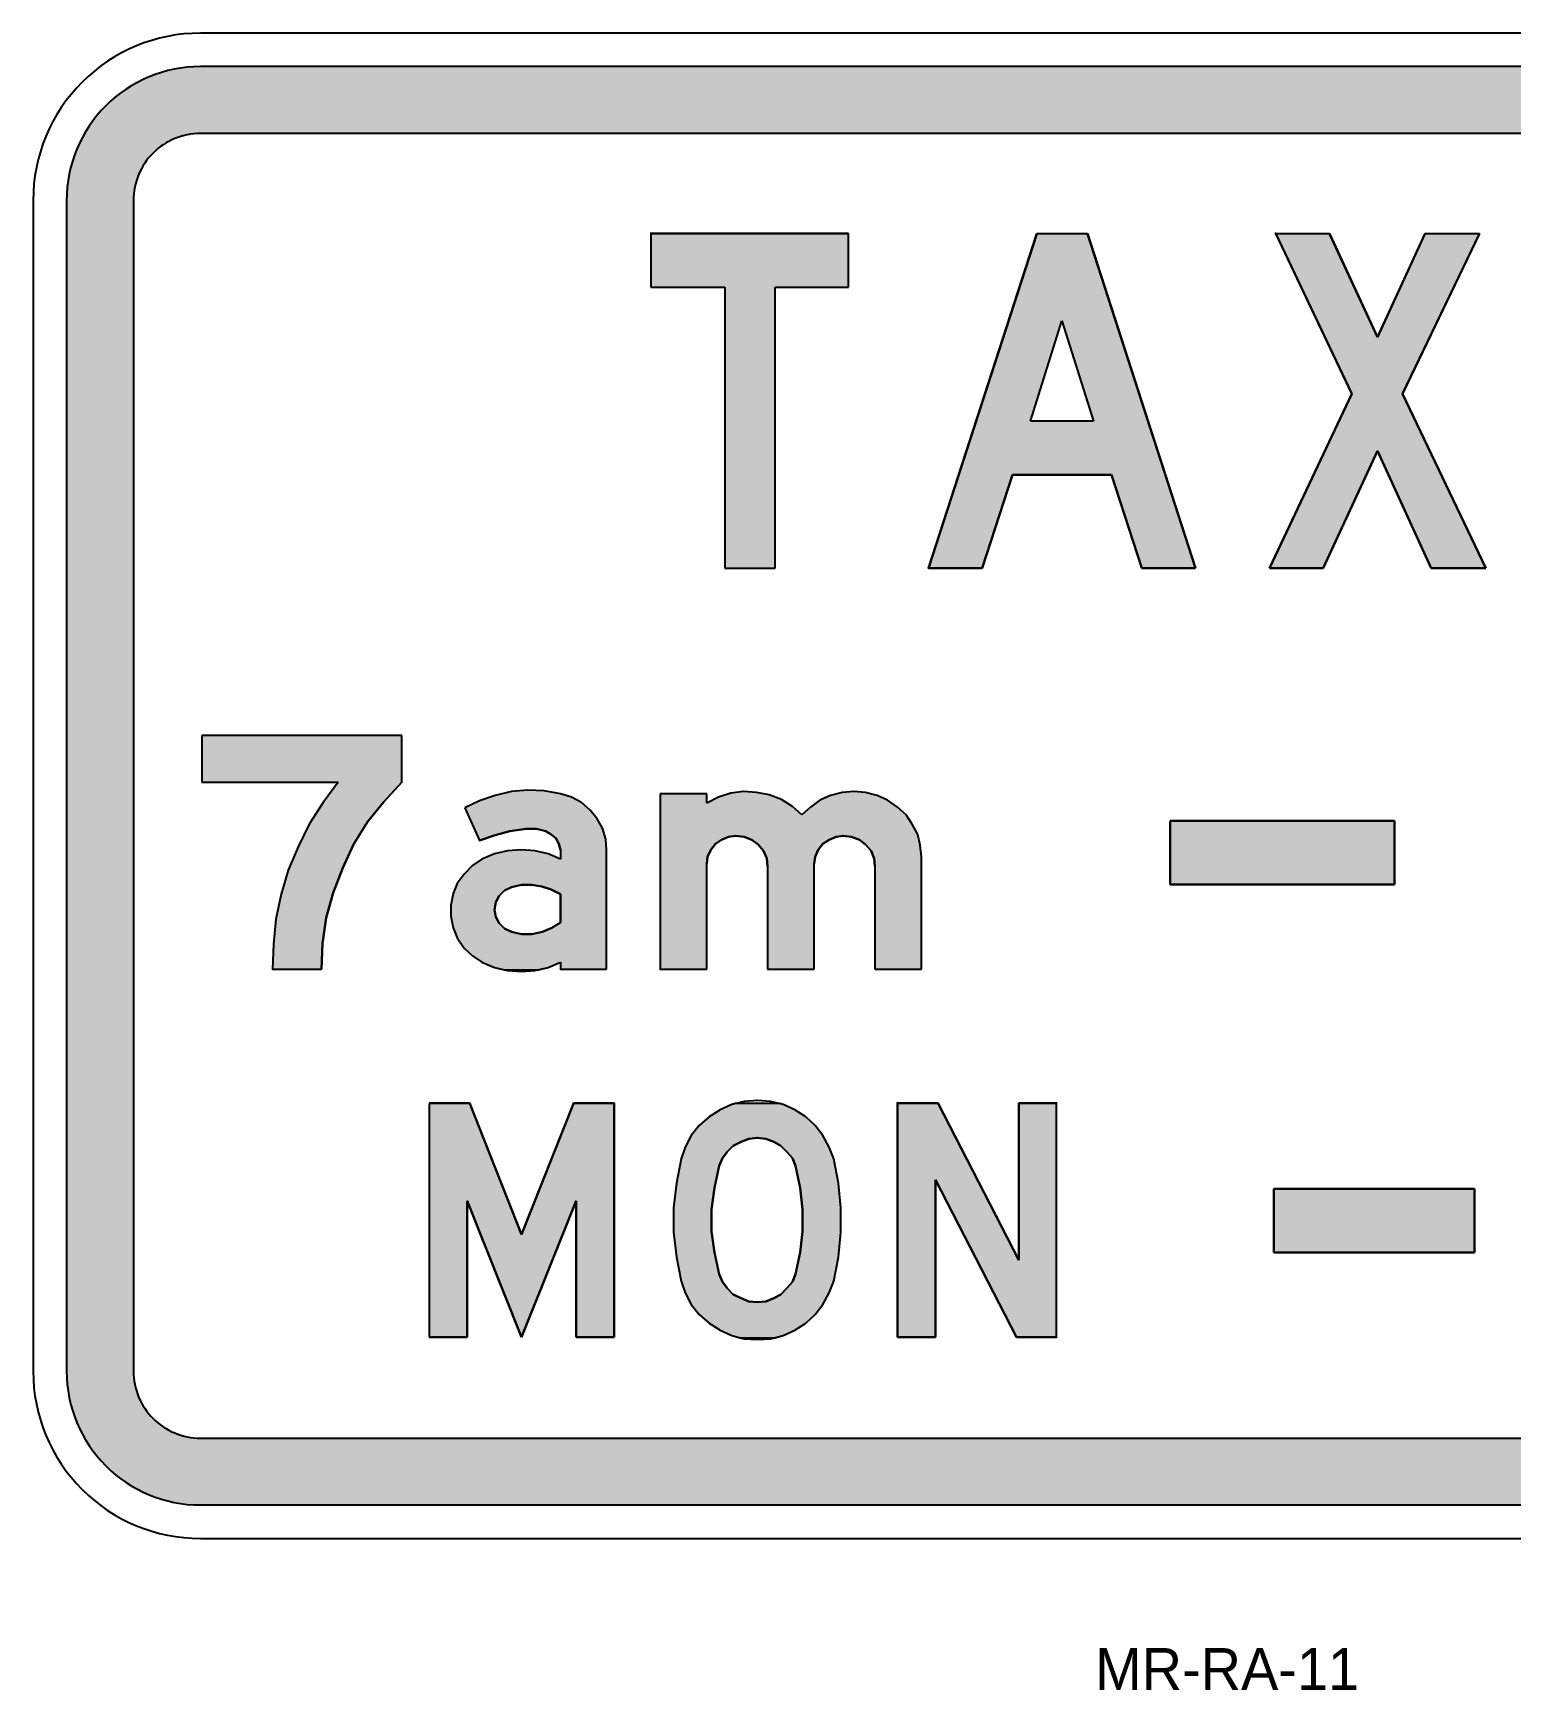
# Model space of a CAD drawing. Extents: x 142 to 292, y 156 to 255.
# Drawn here: x 142 to 230.3, y 156 to 255 of the extents above; entities that cross this region are included whole.
import ezdxf

# ---------------------------------------------------------------- set-up
doc = ezdxf.new("R2010")
doc.units = 0
doc.header["$MEASUREMENT"] = 0
doc.linetypes.add('CENTERX2', pattern=[101.6, 63.5, -12.7, 12.7, -12.7])
doc.layers.get('0').update_dxf_attribs({"linetype": 'CONTINUOUS'})
doc.layers.add('T25', color=1, linetype='CONTINUOUS')

msp = doc.modelspace()

# ---------------------------------------------------------------- hatches: boundary and pattern name
at = {"layer": 'T25', "linetype": 'CENTERX2'}
h = msp.add_hatch(color=256, dxfattribs=at)
edge = h.paths.add_edge_path()
edge.add_line((151.958, 167.018), (281.958, 167.018))
edge.add_arc((281.958, 175.018), 8, 270, 360)
edge.add_line((289.958, 175.018), (289.958, 245.018))
edge.add_arc((281.958, 245.018), 8, 0, 90)
edge.add_line((281.958, 253.018), (151.958, 253.018))
edge.add_arc((151.958, 245.018), 8, 90, 180)
edge.add_line((143.958, 245.018), (143.958, 175.018))
edge.add_arc((151.958, 175.018), 8, 180, 270)
edge = h.paths.add_edge_path(flags=16)
edge.add_line((151.958, 171.018), (281.958, 171.018))
edge.add_arc((281.958, 175.018), 4, 270, 360)
edge.add_line((285.958, 175.018), (285.958, 245.018))
edge.add_arc((281.958, 245.018), 4, 0, 90)
edge.add_line((281.958, 249.018), (151.958, 249.018))
edge.add_arc((151.958, 245.018), 4, 90, 180)
edge.add_line((147.958, 245.018), (147.958, 175.018))
edge.add_arc((151.958, 175.018), 4, 180, 270)
h = msp.add_hatch(color=256, dxfattribs=at)
h.paths.add_polyline_path([(186.341, 239.825), (190.715, 239.825), (190.715, 243.018), (178.895, 243.018), (178.895, 239.825), (183.316, 239.825), (183.316, 223.027), (186.341, 223.027)])
h.paths.add_polyline_path([(205.007, 243.018), (201.97, 243.018), (195.508, 223.027), (198.719, 223.027), (200.534, 228.611), (206.444, 228.611), (208.259, 223.027), (211.469, 223.027)])
h.paths.add_polyline_path([(201.604, 231.822), (203.466, 237.824), (205.373, 231.822), (205.327, 231.822)], flags=16)
h.paths.add_polyline_path([(223.848, 233.45), (228.446, 243.018), (225.189, 243.018), (222.359, 236.847), (219.482, 243.018), (216.271, 243.018), (220.823, 233.45), (215.89, 223.027), (219.101, 223.027), (222.359, 230.053), (225.569, 223.027), (228.827, 223.027)])
h.paths.add_polyline_path([(236.645, 243.018), (233.573, 243.018), (233.573, 223.027), (236.645, 223.027)])
h.paths.add_polyline_path([(251.536, 234.009), (250.791, 234.474), (249.953, 234.846), (248.65, 235.219), (247.301, 235.451), (246.603, 235.591), (245.951, 235.823), (245.579, 236.103), (245.3, 236.428), (245.067, 236.847), (245.021, 237.313), (245.021, 237.778), (245.207, 238.243), (245.579, 238.802), (246.045, 239.267), (246.603, 239.686), (247.208, 239.918), (247.859, 240.012), (248.464, 240.012), (249.023, 239.825), (249.535, 239.546), (250, 239.127), (250.326, 238.616), (250.512, 238.011), (253.397, 239.034), (253.071, 239.918), (252.606, 240.756), (252.001, 241.501), (251.303, 242.152), (250.558, 242.617), (249.674, 242.99), (249.542, 243.018), (246.31, 243.018), (246.184, 242.99), (245.393, 242.664), (244.648, 242.245), (243.95, 241.687), (243.346, 241.082), (242.834, 240.337), (242.415, 239.546), (242.136, 238.709), (241.949, 237.824), (241.903, 237.08), (241.996, 236.289), (242.229, 235.544), (242.508, 234.846), (242.927, 234.241), (243.485, 233.683), (244.044, 233.218), (244.788, 232.845), (245.579, 232.613), (247.301, 232.24), (248.837, 231.822), (249.348, 231.635), (249.86, 231.31), (250.279, 230.891), (250.605, 230.379), (250.838, 229.821), (250.931, 229.262), (250.931, 228.611), (250.744, 228.006), (250.512, 227.401), (250.093, 226.889), (249.628, 226.47), (249.069, 226.191), (248.418, 226.051), (247.766, 226.005), (247.068, 226.098), (246.417, 226.33), (245.812, 226.703), (245.253, 227.168), (244.835, 227.726), (244.462, 228.331), (244.23, 229.029), (241.391, 227.82), (241.717, 226.935), (242.182, 226.098), (242.741, 225.307), (243.392, 224.609), (244.09, 224.05), (244.881, 223.538), (245.765, 223.213), (246.506, 223.018), (249.336, 223.018), (249.395, 223.027), (250.279, 223.306), (251.117, 223.725), (251.861, 224.283), (252.513, 224.981), (253.071, 225.726), (253.49, 226.563), (253.816, 227.494), (253.955, 228.425), (254.002, 229.355), (253.862, 230.286), (253.63, 231.17), (253.257, 231.961), (252.792, 232.752), (252.187, 233.45)])
h = msp.add_hatch(color=256, dxfattribs=at)
h.paths.add_polyline_path([(160.468, 205.111), (161.119, 206.507), (161.957, 207.856), (162.934, 209.066), (164.004, 210.23), (164.004, 213.018), (152.045, 213.018), (152.045, 210.23), (160.189, 210.23), (159.304, 209.02), (158.467, 207.717), (157.815, 206.367), (157.21, 204.971), (156.792, 203.529), (156.466, 202.04), (156.326, 200.55), (156.28, 199.061), (159.211, 199.061), (159.258, 200.597), (159.491, 202.133), (159.909, 203.622)])
h.paths.add_polyline_path([(176.243, 206.181), (176.196, 206.833), (176.01, 207.484), (175.685, 208.042), (175.266, 208.554), (174.754, 209.02), (174.149, 209.345), (173.497, 209.532), (172.52, 209.718), (171.543, 209.764), (170.566, 209.671), (169.589, 209.438), (168.658, 209.113), (167.774, 208.694), (168.658, 206.739), (169.589, 207.065), (170.473, 207.298), (171.45, 207.438), (172.055, 207.438), (172.613, 207.298), (172.939, 207.112), (173.218, 206.879), (173.404, 206.553), (173.497, 206.181), (173.497, 205.623), (172.753, 205.948), (171.962, 206.135), (171.171, 206.181), (170.333, 206.135), (169.542, 205.948), (168.797, 205.623), (168.239, 205.25), (167.727, 204.739), (167.308, 204.18), (167.076, 203.575), (166.936, 202.877), (166.936, 202.226), (167.076, 201.528), (167.308, 200.923), (167.727, 200.318), (168.239, 199.852), (168.797, 199.48), (169.542, 199.154), (170.123, 199.018), (172.172, 199.018), (172.753, 199.154), (173.497, 199.48), (173.497, 199.061), (176.243, 199.061)])
h.paths.add_polyline_path([(173.497, 203.529), (173.497, 201.853), (172.986, 201.528), (172.427, 201.295), (171.776, 201.155), (171.171, 201.155), (170.566, 201.295), (170.147, 201.481), (169.821, 201.807), (169.635, 202.179), (169.542, 202.598), (169.635, 203.063), (169.821, 203.436), (170.147, 203.761), (170.566, 203.947), (171.171, 204.087), (171.776, 204.087), (172.381, 203.994), (172.939, 203.808)], flags=16)
h.paths.add_polyline_path([(182.479, 206.181), (182.758, 206.553), (183.13, 206.786), (183.549, 206.972), (183.968, 207.019), (184.48, 206.972), (184.945, 206.786), (185.317, 206.507), (185.643, 206.135), (185.829, 205.669), (185.876, 205.204), (185.876, 199.061), (188.668, 199.061), (188.668, 205.343), (188.714, 205.762), (188.9, 206.181), (189.18, 206.553), (189.552, 206.786), (189.971, 206.972), (190.389, 207.019), (190.901, 206.972), (191.367, 206.786), (191.739, 206.507), (192.065, 206.135), (192.251, 205.669), (192.297, 205.204), (192.297, 199.061), (195.089, 199.061), (195.089, 205.762), (194.996, 206.46), (194.857, 207.112), (194.531, 207.717), (194.159, 208.275), (193.647, 208.74), (193.042, 209.159), (192.437, 209.438), (191.739, 209.625), (191.041, 209.671), (190.343, 209.625), (189.645, 209.438), (188.993, 209.159), (188.435, 208.74), (187.923, 208.275), (187.365, 208.787), (186.713, 209.206), (185.969, 209.485), (185.224, 209.625), (184.433, 209.671), (183.688, 209.578), (182.944, 209.345), (182.246, 208.973), (182.246, 209.532), (179.454, 209.532), (179.454, 199.061), (182.246, 199.061), (182.246, 205.343), (182.292, 205.762)])
h.paths.add_polyline_path([(223.358, 207.914), (209.958, 207.914), (209.958, 204.122), (223.358, 204.122)])
h.paths.add_polyline_path([(249.395, 207.251), (249.348, 208.275), (249.209, 209.252), (248.883, 210.23), (248.604, 210.835), (248.232, 211.393), (247.72, 211.905), (247.161, 212.324), (246.51, 212.603), (245.44, 212.975), (245.235, 213.018), (241.168, 213.018), (240.972, 212.975), (239.855, 212.603), (239.204, 212.277), (238.646, 211.858), (238.134, 211.3), (237.761, 210.695), (237.482, 210.043), (237.358, 209.42), (237.358, 208.573), (237.482, 207.949), (237.761, 207.251), (238.134, 206.646), (238.646, 206.135), (239.204, 205.669), (239.855, 205.343), (241.019, 204.971), (242.182, 204.785), (243.392, 204.692), (244.602, 204.832), (245.812, 205.064), (245.3, 204.273), (244.648, 203.529), (243.95, 202.924), (243.113, 202.458), (242.182, 202.086), (241.251, 201.853), (240.274, 201.76), (239.297, 201.853), (239.297, 199.061), (239.799, 199.018), (241.454, 199.018), (242.461, 199.201), (243.532, 199.48), (244.509, 199.899), (245.44, 200.411), (246.277, 201.016), (247.068, 201.714), (247.72, 202.505), (248.278, 203.342), (248.744, 204.273), (249.069, 205.25), (249.302, 206.228)])
h.paths.add_polyline_path([(245.533, 208.042), (245.207, 207.856), (244.183, 207.67), (243.113, 207.577), (242.089, 207.67), (241.065, 207.856), (240.693, 208.042), (240.414, 208.275), (240.228, 208.601), (240.181, 208.973), (240.228, 209.345), (240.414, 209.671), (240.693, 209.95), (241.065, 210.09), (242.089, 210.323), (243.113, 210.369), (244.183, 210.323), (245.207, 210.09), (245.533, 209.95), (245.858, 209.671), (245.998, 209.345), (246.091, 208.973), (245.998, 208.601), (245.858, 208.275)], flags=16)
h.paths.add_polyline_path([(261.913, 206.181), (261.82, 206.833), (261.634, 207.484), (261.308, 208.042), (260.889, 208.554), (260.377, 209.02), (259.772, 209.345), (259.121, 209.532), (258.097, 209.718), (257.12, 209.764), (256.142, 209.671), (255.165, 209.438), (254.235, 209.113), (253.35, 208.694), (254.235, 206.739), (255.119, 207.065), (256.049, 207.298), (257.027, 207.438), (257.632, 207.438), (258.19, 207.298), (258.562, 207.112), (258.841, 206.879), (259.028, 206.553), (259.121, 206.181), (259.121, 205.623), (258.33, 205.948), (257.538, 206.135), (256.747, 206.181), (255.91, 206.135), (255.119, 205.948), (254.374, 205.623), (253.769, 205.25), (253.257, 204.739), (252.839, 204.18), (252.559, 203.575), (252.42, 202.877), (252.42, 202.226), (252.559, 201.528), (252.839, 200.923), (253.257, 200.318), (253.769, 199.852), (254.374, 199.48), (255.119, 199.154), (255.7, 199.018), (257.749, 199.018), (258.33, 199.154), (259.121, 199.48), (259.121, 199.061), (261.913, 199.061)])
h.paths.add_polyline_path([(259.121, 203.529), (259.121, 201.853), (258.562, 201.528), (258.004, 201.295), (257.399, 201.155), (256.747, 201.155), (256.142, 201.295), (255.724, 201.481), (255.398, 201.807), (255.212, 202.179), (255.119, 202.598), (255.212, 203.063), (255.398, 203.436), (255.724, 203.761), (256.142, 203.947), (256.747, 204.087), (257.352, 204.087), (257.957, 203.994), (258.562, 203.808)], flags=16)
h.paths.add_polyline_path([(269.731, 207.019), (270.242, 206.972), (270.708, 206.786), (271.127, 206.507), (271.406, 206.135), (271.592, 205.669), (271.685, 205.204), (271.685, 199.061), (274.477, 199.061), (274.477, 205.343), (274.524, 205.762), (274.71, 206.181), (274.989, 206.553), (275.361, 206.786), (275.78, 206.972), (276.245, 207.019), (276.757, 206.972), (277.223, 206.786), (277.595, 206.507), (277.921, 206.135), (278.107, 205.669), (278.153, 205.204), (278.153, 199.061), (280.992, 199.061), (280.992, 205.762), (280.945, 206.46), (280.759, 207.112), (280.433, 207.717), (280.015, 208.275), (279.549, 208.74), (278.944, 209.159), (278.293, 209.438), (277.595, 209.625), (276.897, 209.671), (276.199, 209.625), (275.501, 209.438), (274.849, 209.159), (274.244, 208.74), (273.732, 208.275), (273.174, 208.787), (272.476, 209.206), (271.778, 209.485), (270.987, 209.625), (270.196, 209.671), (269.405, 209.578), (268.66, 209.345), (267.962, 208.973), (267.962, 209.532), (265.17, 209.532), (265.17, 199.061), (267.962, 199.061), (267.962, 205.343), (268.009, 205.762), (268.195, 206.181), (268.474, 206.553), (268.846, 206.786), (269.265, 206.972)])
h = msp.add_hatch(color=256, dxfattribs=at)
h.paths.add_polyline_path([(168.069, 191.018), (165.633, 191.018), (165.633, 177.051), (167.913, 177.051), (167.913, 185.194), (171.171, 177.051), (174.428, 185.194), (174.428, 177.051), (176.708, 177.051), (176.708, 191.018), (174.273, 191.018), (171.171, 183.193)])
h.paths.add_polyline_path([(190.11, 186.264), (189.831, 187.707), (189.552, 188.405), (189.18, 189.103), (188.714, 189.708), (188.156, 190.22), (187.504, 190.639), (186.806, 190.964), (186.593, 191.018), (183.948, 191.018), (183.735, 190.964), (183.037, 190.639), (182.385, 190.22), (181.781, 189.708), (181.315, 189.103), (180.943, 188.405), (180.71, 187.707), (180.431, 186.264), (180.245, 184.775), (180.245, 183.333), (180.431, 181.844), (180.71, 180.401), (180.943, 179.703), (181.315, 179.005), (181.781, 178.4), (182.385, 177.888), (183.037, 177.469), (183.735, 177.144), (184.239, 177.018), (186.302, 177.018), (186.806, 177.144), (187.504, 177.469), (188.156, 177.888), (188.714, 178.4), (189.18, 179.005), (189.552, 179.703), (189.831, 180.401), (190.11, 181.844), (190.25, 183.333), (190.25, 184.775)])
h.paths.add_polyline_path([(182.711, 185.985), (182.99, 187.288), (183.177, 187.753), (183.456, 188.126), (183.828, 188.498), (184.293, 188.731), (184.759, 188.917), (185.271, 188.963), (185.783, 188.917), (186.248, 188.731), (186.667, 188.498), (187.039, 188.126), (187.365, 187.753), (187.551, 187.288), (187.83, 185.985), (187.97, 184.682), (187.97, 183.379), (187.83, 182.123), (187.551, 180.82), (187.365, 180.355), (187.039, 179.982), (186.667, 179.61), (186.248, 179.377), (185.783, 179.191), (185.271, 179.145), (184.759, 179.191), (184.293, 179.377), (183.828, 179.61), (183.456, 179.982), (183.177, 180.355), (182.99, 180.82), (182.711, 182.123), (182.525, 183.379), (182.525, 184.682)], flags=16)
h.paths.add_polyline_path([(203.158, 191.018), (200.906, 191.018), (200.906, 181.657), (196.087, 191.018), (193.647, 191.018), (193.647, 177.051), (195.927, 177.051), (195.927, 186.451), (200.767, 177.051), (203.158, 177.051)])
h.paths.add_polyline_path([(228.158, 185.914), (216.158, 185.914), (216.158, 182.122), (228.158, 182.122)])
h.paths.add_polyline_path([(247.534, 185.473), (243.439, 185.473), (243.439, 188.824), (249.767, 188.824), (249.767, 191.018), (241.158, 191.018), (241.158, 177.051), (243.439, 177.051), (243.439, 183.193), (247.534, 183.193)])
h.paths.add_polyline_path([(261.401, 184.356), (261.866, 184.961), (262.238, 185.613), (262.471, 186.357), (262.518, 187.149), (262.471, 187.893), (262.238, 188.638), (261.866, 189.336), (261.354, 189.894), (260.749, 190.406), (260.098, 190.778), (259.353, 190.964), (258.9, 191.018), (253.025, 191.018), (253.025, 177.051), (255.305, 177.051), (255.305, 183.193), (257.864, 183.193), (260.144, 177.051), (262.518, 177.051), (260.144, 183.472), (260.796, 183.845)])
h.paths.add_polyline_path([(255.305, 185.473), (255.305, 188.824), (258.562, 188.824), (259.028, 188.777), (259.4, 188.591), (259.772, 188.312), (260.051, 187.986), (260.191, 187.567), (260.284, 187.149), (260.191, 186.683), (260.051, 186.311), (259.772, 185.939), (259.4, 185.659), (259.028, 185.52), (258.562, 185.473)], flags=16)
h.paths.add_polyline_path([(268.334, 191.018), (266.054, 191.018), (266.054, 177.051), (268.334, 177.051)])

# ---------------------------------------------------------------- linework, layer by layer
at = {"color": 1}
for p, q in [((178.895, 243.036), (178.849, 243.036)), ((178.895, 243.036), (178.895, 239.825)), ((190.715, 243.036), (178.895, 243.036)), ((190.715, 239.825), (190.715, 243.036)), ((195.508, 223.027), (201.976, 243.036)), ((201.976, 243.036), (205.001, 243.036)), ((205.001, 243.036), (211.469, 223.027)), ((216.263, 243.036), (216.216, 243.036)), ((216.263, 243.036), (219.473, 243.036)), ((220.823, 233.45), (216.263, 243.036)), ((219.473, 243.036), (222.359, 236.847)), ((222.359, 236.847), (225.197, 243.036)), ((228.455, 243.036), (223.848, 233.45)), ((225.197, 243.036), (228.455, 243.036)), ((178.895, 239.825), (183.316, 239.825)), ((183.316, 239.825), (183.316, 223.027)), ((186.341, 223.027), (186.341, 239.825)), ((186.341, 239.825), (190.715, 239.825)), ((201.604, 231.822), (203.466, 237.824)), ((203.466, 237.824), (205.373, 231.822)), ((215.89, 223.027), (220.823, 233.45)), ((223.848, 233.45), (228.827, 223.027)), ((205.373, 231.822), (201.604, 231.822)), ((205.373, 231.822), (205.327, 231.822)), ((222.359, 230.053), (219.101, 223.027)), ((225.569, 223.027), (222.359, 230.053)), ((200.534, 228.611), (198.719, 223.027)), ((206.444, 228.611), (200.534, 228.611)), ((208.259, 223.027), (206.444, 228.611)), ((183.316, 223.027), (186.341, 223.027)), ((195.508, 223.027), (195.462, 223.027)), ((198.719, 223.027), (195.508, 223.027)), ((211.469, 223.027), (208.259, 223.027)), ((219.101, 223.027), (215.89, 223.027)), ((228.827, 223.027), (225.569, 223.027)), ((164.004, 213.022), (152.045, 213.022)), ((152.045, 213.022), (152.045, 210.23)), ((164.004, 210.23), (164.004, 213.022)), ((152.045, 210.23), (160.189, 210.23)), ((160.189, 210.23), (159.304, 209.02)), ((164.004, 210.23), (162.934, 209.066)), ((159.304, 209.02), (158.467, 207.717)), ((162.934, 209.066), (161.957, 207.856)), ((168.658, 209.113), (167.774, 208.694)), ((169.589, 209.438), (168.658, 209.113)), ((170.566, 209.671), (169.589, 209.438)), ((171.543, 209.764), (170.566, 209.671)), ((172.52, 209.718), (171.543, 209.764)), ((173.497, 209.532), (172.52, 209.718)), ((174.149, 209.345), (173.497, 209.532)), ((174.754, 209.02), (174.149, 209.345)), ((175.266, 208.554), (174.754, 209.02)), ((182.246, 209.532), (179.454, 209.532)), ((179.454, 209.532), (179.454, 199.061)), ((182.246, 208.973), (182.246, 209.532)), ((182.944, 209.345), (182.246, 208.973)), ((183.688, 209.578), (182.944, 209.345)), ((184.433, 209.671), (183.688, 209.578)), ((185.224, 209.625), (184.433, 209.671)), ((185.969, 209.485), (185.224, 209.625)), ((186.713, 209.206), (185.969, 209.485)), ((187.365, 208.787), (186.713, 209.206)), ((188.993, 209.159), (188.435, 208.74)), ((189.645, 209.438), (188.993, 209.159)), ((190.343, 209.625), (189.645, 209.438)), ((191.041, 209.671), (190.343, 209.625)), ((191.739, 209.625), (191.041, 209.671)), ((192.437, 209.438), (191.739, 209.625)), ((193.042, 209.159), (192.437, 209.438)), ((193.647, 208.74), (193.042, 209.159)), ((167.774, 208.694), (168.658, 206.739)), ((175.685, 208.042), (175.266, 208.554)), ((176.01, 207.484), (175.685, 208.042)), ((187.923, 208.275), (187.365, 208.787)), ((188.435, 208.74), (187.923, 208.275)), ((194.159, 208.275), (193.647, 208.74)), ((194.531, 207.717), (194.159, 208.275)), ((158.467, 207.717), (157.815, 206.367)), ((161.957, 207.856), (161.119, 206.507)), ((169.589, 207.065), (168.658, 206.739)), ((170.473, 207.298), (169.589, 207.065)), ((171.45, 207.438), (170.473, 207.298)), ((171.45, 207.438), (171.403, 207.438)), ((172.055, 207.438), (171.45, 207.438)), ((172.613, 207.298), (172.055, 207.438)), ((172.613, 207.298), (172.567, 207.298)), ((172.939, 207.112), (172.613, 207.298)), ((173.218, 206.879), (172.939, 207.112)), ((176.196, 206.833), (176.01, 207.484)), ((194.857, 207.112), (194.531, 207.717)), ((194.996, 206.46), (194.857, 207.112)), ((157.815, 206.367), (157.21, 204.971)), ((161.119, 206.507), (160.468, 205.111)), ((168.658, 206.739), (168.611, 206.739)), ((168.658, 206.739), (168.611, 206.739)), ((170.333, 206.135), (169.542, 205.948)), ((171.171, 206.181), (170.333, 206.135)), ((171.962, 206.135), (171.171, 206.181)), ((172.753, 205.948), (171.962, 206.135)), ((173.404, 206.553), (173.218, 206.879)), ((173.497, 206.181), (173.404, 206.553)), ((173.497, 206.181), (173.497, 205.623)), ((176.243, 206.181), (176.196, 206.833)), ((176.243, 199.061), (176.243, 206.181)), ((182.479, 206.181), (182.292, 205.762)), ((182.758, 206.553), (182.479, 206.181)), ((183.13, 206.786), (182.758, 206.553)), ((183.549, 206.972), (183.13, 206.786)), ((183.968, 207.019), (183.549, 206.972)), ((183.968, 207.019), (183.921, 207.019)), ((184.48, 206.972), (183.968, 207.019)), ((184.945, 206.786), (184.48, 206.972)), ((185.317, 206.507), (184.945, 206.786)), ((185.643, 206.135), (185.317, 206.507)), ((185.829, 205.669), (185.643, 206.135)), ((188.9, 206.181), (188.714, 205.762)), ((189.18, 206.553), (188.9, 206.181)), ((189.552, 206.786), (189.18, 206.553)), ((189.971, 206.972), (189.552, 206.786)), ((190.389, 207.019), (189.971, 206.972)), ((190.389, 207.019), (190.343, 207.019)), ((190.901, 206.972), (190.389, 207.019)), ((191.367, 206.786), (190.901, 206.972)), ((191.739, 206.507), (191.367, 206.786)), ((192.065, 206.135), (191.739, 206.507)), ((192.251, 205.669), (192.065, 206.135)), ((195.089, 205.762), (194.996, 206.46)), ((160.468, 205.111), (159.909, 203.622)), ((168.239, 205.25), (167.727, 204.739)), ((168.797, 205.623), (168.239, 205.25)), ((169.542, 205.948), (168.797, 205.623)), ((173.497, 205.623), (172.753, 205.948)), ((182.246, 205.343), (182.199, 205.343)), ((182.246, 205.343), (182.199, 205.343)), ((182.292, 205.762), (182.246, 205.343)), ((182.246, 199.061), (182.246, 205.343)), ((185.876, 205.204), (185.829, 205.669)), ((185.876, 205.204), (185.876, 199.061)), ((188.668, 205.343), (188.621, 205.343)), ((188.668, 205.343), (188.621, 205.343)), ((188.714, 205.762), (188.668, 205.343)), ((188.668, 199.061), (188.668, 205.343)), ((192.297, 205.204), (192.251, 205.669)), ((192.297, 205.204), (192.297, 199.061)), ((195.089, 199.061), (195.089, 205.762)), ((157.21, 204.971), (156.792, 203.529)), ((167.308, 204.18), (167.076, 203.575)), ((167.727, 204.739), (167.308, 204.18)), ((171.171, 204.087), (170.566, 203.947)), ((171.776, 204.087), (171.171, 204.087)), ((172.381, 203.994), (171.776, 204.087)), ((156.792, 203.529), (156.466, 202.04)), ((159.909, 203.622), (159.491, 202.133)), ((167.076, 203.575), (166.936, 202.877)), ((169.635, 203.063), (169.542, 202.598)), ((169.821, 203.436), (169.635, 203.063)), ((170.147, 203.761), (169.821, 203.436)), ((170.566, 203.947), (170.147, 203.761)), ((172.939, 203.808), (172.381, 203.994)), ((173.497, 203.529), (172.939, 203.808)), ((173.497, 201.853), (173.497, 203.529)), ((159.491, 202.133), (159.258, 200.597)), ((166.936, 202.877), (166.936, 202.226)), ((166.936, 202.226), (167.076, 201.528)), ((169.542, 202.598), (169.635, 202.179)), ((169.635, 202.179), (169.821, 201.807)), ((156.466, 202.04), (156.326, 200.55)), ((167.076, 201.528), (167.308, 200.923)), ((169.821, 201.807), (170.147, 201.481)), ((170.147, 201.481), (170.566, 201.295)), ((170.566, 201.295), (171.171, 201.155)), ((171.171, 201.155), (171.776, 201.155)), ((171.776, 201.155), (172.427, 201.295)), ((172.427, 201.295), (172.986, 201.528)), ((172.986, 201.528), (173.497, 201.853)), ((173.497, 201.853), (173.451, 201.853)), ((156.326, 200.55), (156.28, 199.061)), ((159.258, 200.597), (159.211, 199.061)), ((167.308, 200.923), (167.727, 200.318)), ((167.727, 200.318), (168.239, 199.852)), ((168.239, 199.852), (168.797, 199.48)), ((168.797, 199.48), (169.542, 199.154)), ((169.542, 199.154), (170.333, 198.968)), ((171.962, 198.968), (172.753, 199.154)), ((172.753, 199.154), (173.497, 199.48)), ((173.497, 199.48), (173.497, 199.061)), ((156.28, 199.061), (156.233, 199.061)), ((156.28, 199.061), (159.211, 199.061)), ((159.211, 199.061), (159.165, 199.061)), ((159.211, 199.061), (159.165, 199.061)), ((170.333, 198.968), (171.171, 198.922)), ((171.171, 198.922), (171.962, 198.968)), ((173.497, 199.061), (173.451, 199.061)), ((173.497, 199.061), (176.243, 199.061)), ((179.454, 199.061), (179.407, 199.061)), ((179.454, 199.061), (182.246, 199.061)), ((185.876, 199.061), (188.668, 199.061)), ((192.297, 199.061), (195.089, 199.061)), ((185.271, 191.197), (184.48, 191.15)), ((185.271, 191.197), (185.224, 191.197)), ((186.062, 191.15), (185.271, 191.197)), ((165.633, 191.057), (168.053, 191.057)), ((168.053, 191.057), (171.171, 183.193)), ((171.171, 183.193), (174.289, 191.057)), ((174.289, 191.057), (176.708, 191.057)), ((176.708, 191.057), (176.708, 177.051)), ((182.385, 190.22), (181.781, 189.708)), ((183.037, 190.639), (182.385, 190.22)), ((183.735, 190.964), (183.037, 190.639)), ((184.48, 191.15), (183.735, 190.964)), ((186.806, 190.964), (186.062, 191.15)), ((187.504, 190.639), (186.806, 190.964)), ((188.156, 190.22), (187.504, 190.639)), ((188.714, 189.708), (188.156, 190.22)), ((193.647, 191.057), (193.6, 191.057)), ((193.647, 191.057), (196.067, 191.057)), ((193.647, 177.051), (193.647, 191.057)), ((196.067, 191.057), (200.906, 181.657)), ((200.906, 181.657), (200.906, 191.057)), ((200.906, 191.057), (203.186, 191.057)), ((181.781, 189.708), (181.315, 189.103)), ((189.18, 189.103), (188.714, 189.708)), ((180.943, 188.405), (180.71, 187.707)), ((181.315, 189.103), (180.943, 188.405)), ((183.828, 188.498), (183.456, 188.126)), ((184.293, 188.731), (183.828, 188.498)), ((184.759, 188.917), (184.293, 188.731)), ((185.271, 188.963), (184.759, 188.917)), ((185.271, 188.963), (185.224, 188.963)), ((185.783, 188.917), (185.271, 188.963)), ((186.248, 188.731), (185.783, 188.917)), ((186.667, 188.498), (186.248, 188.731)), ((187.039, 188.126), (186.667, 188.498)), ((189.552, 188.405), (189.18, 189.103)), ((189.831, 187.707), (189.552, 188.405)), ((180.71, 187.707), (180.431, 186.264)), ((180.71, 187.707), (180.664, 187.707)), ((182.99, 187.288), (182.711, 185.985)), ((182.99, 187.288), (182.944, 187.288)), ((183.177, 187.753), (182.99, 187.288)), ((183.456, 188.126), (183.177, 187.753)), ((187.365, 187.753), (187.039, 188.126)), ((187.551, 187.288), (187.365, 187.753)), ((187.551, 187.288), (187.504, 187.288)), ((187.83, 185.985), (187.551, 187.288)), ((189.831, 187.707), (189.784, 187.707)), ((190.11, 186.264), (189.831, 187.707)), ((180.431, 186.264), (180.245, 184.775)), ((190.25, 184.775), (190.11, 186.264)), ((200.767, 177.051), (195.927, 186.451)), ((195.927, 186.451), (195.927, 177.051)), ((182.711, 185.985), (182.525, 184.682)), ((187.97, 184.682), (187.83, 185.985)), ((171.171, 177.051), (167.913, 185.194)), ((167.913, 185.194), (167.913, 177.051)), ((174.428, 185.194), (171.171, 177.051)), ((174.428, 177.051), (174.428, 185.194)), ((180.245, 184.775), (180.245, 183.333)), ((182.525, 184.682), (182.525, 183.379)), ((187.97, 183.379), (187.97, 184.682)), ((190.25, 183.333), (190.25, 184.775)), ((180.245, 183.333), (180.431, 181.844)), ((182.525, 183.379), (182.711, 182.123)), ((187.83, 182.123), (187.97, 183.379)), ((190.11, 181.844), (190.25, 183.333)), ((180.431, 181.844), (180.71, 180.401)), ((182.711, 182.123), (182.99, 180.82)), ((187.551, 180.82), (187.83, 182.123)), ((189.831, 180.401), (190.11, 181.844)), ((180.71, 180.401), (180.664, 180.401)), ((180.71, 180.401), (180.943, 179.703)), ((182.99, 180.82), (182.944, 180.82)), ((182.99, 180.82), (183.177, 180.355)), ((183.177, 180.355), (183.456, 179.982)), ((187.039, 179.982), (187.365, 180.355)), ((187.365, 180.355), (187.551, 180.82)), ((187.551, 180.82), (187.504, 180.82)), ((189.552, 179.703), (189.831, 180.401)), ((189.831, 180.401), (189.784, 180.401)), ((180.943, 179.703), (181.315, 179.005)), ((183.456, 179.982), (183.828, 179.61)), ((183.828, 179.61), (184.293, 179.377)), ((184.293, 179.377), (184.759, 179.191)), ((185.783, 179.191), (186.248, 179.377)), ((186.248, 179.377), (186.667, 179.61)), ((186.667, 179.61), (187.039, 179.982)), ((189.18, 179.005), (189.552, 179.703)), ((181.315, 179.005), (181.781, 178.4)), ((181.781, 178.4), (182.385, 177.888)), ((184.759, 179.191), (185.271, 179.145)), ((185.271, 179.145), (185.224, 179.145)), ((185.271, 179.145), (185.783, 179.191)), ((188.156, 177.888), (188.714, 178.4)), ((188.714, 178.4), (189.18, 179.005)), ((182.385, 177.888), (183.037, 177.469)), ((183.037, 177.469), (183.735, 177.144)), ((186.806, 177.144), (187.504, 177.469)), ((187.504, 177.469), (188.156, 177.888)), ((167.913, 177.051), (165.633, 177.051)), ((176.708, 177.051), (174.428, 177.051)), ((183.735, 177.144), (184.48, 176.957)), ((184.48, 176.957), (185.271, 176.911)), ((185.271, 176.911), (185.224, 176.911)), ((185.271, 176.911), (186.062, 176.957)), ((186.062, 176.957), (186.806, 177.144)), ((195.927, 177.051), (193.647, 177.051)), ((203.186, 177.051), (200.767, 177.051))]:
    msp.add_line(p, q, dxfattribs=at)
at = {"layer": 'T25', "color": 3}
for points in [[(151.958, 165.018), (281.958, 165.018, 0.414214), (291.958, 175.018), (291.958, 245.018, 0.414214), (281.958, 255.018), (151.958, 255.018, 0.414214), (141.958, 245.018), (141.958, 175.018, 0.414214)], [(151.958, 167.018), (281.958, 167.018, 0.414214), (289.958, 175.018), (289.958, 245.018, 0.414214), (281.958, 253.018), (151.958, 253.018, 0.414214), (143.958, 245.018), (143.958, 175.018, 0.414214)], [(151.958, 171.018), (281.958, 171.018, 0.414214), (285.958, 175.018), (285.958, 245.018, 0.414214), (281.958, 249.018), (151.958, 249.018, 0.414214), (147.958, 245.018), (147.958, 175.018, 0.414214)]]:
    msp.add_lwpolyline(points, format="xyb", close=True, dxfattribs=at)
at = {"layer": 'T25', "linetype": 'CENTERX2'}
for points in [[(186.341, 239.825), (190.715, 239.825), (190.715, 243.018), (178.895, 243.018), (178.895, 239.825), (183.316, 239.825), (183.316, 223.027), (186.341, 223.027)], [(205.007, 243.018), (201.97, 243.018), (195.508, 223.027), (198.719, 223.027), (200.534, 228.611), (206.444, 228.611), (208.259, 223.027), (211.469, 223.027)], [(223.848, 233.45), (228.446, 243.018), (225.189, 243.018), (222.359, 236.847), (219.482, 243.018), (216.271, 243.018), (220.823, 233.45), (215.89, 223.027), (219.101, 223.027), (222.359, 230.053), (225.569, 223.027), (228.827, 223.027)], [(201.604, 231.822), (203.466, 237.824), (205.373, 231.822), (205.327, 231.822)], [(160.468, 205.111), (161.119, 206.507), (161.957, 207.856), (162.934, 209.066), (164.004, 210.23), (164.004, 213.018), (152.045, 213.018), (152.045, 210.23), (160.189, 210.23), (159.304, 209.02), (158.467, 207.717), (157.815, 206.367), (157.21, 204.971), (156.792, 203.529), (156.466, 202.04), (156.326, 200.55), (156.28, 199.061), (159.211, 199.061), (159.258, 200.597), (159.491, 202.133), (159.909, 203.622)], [(176.243, 206.181), (176.196, 206.833), (176.01, 207.484), (175.685, 208.042), (175.266, 208.554), (174.754, 209.02), (174.149, 209.345), (173.497, 209.532), (172.52, 209.718), (171.543, 209.764), (170.566, 209.671), (169.589, 209.438), (168.658, 209.113), (167.774, 208.694), (168.658, 206.739), (169.589, 207.065), (170.473, 207.298), (171.45, 207.438), (172.055, 207.438), (172.613, 207.298), (172.939, 207.112), (173.218, 206.879), (173.404, 206.553), (173.497, 206.181), (173.497, 205.623), (172.753, 205.948), (171.962, 206.135), (171.171, 206.181), (170.333, 206.135), (169.542, 205.948), (168.797, 205.623), (168.239, 205.25), (167.727, 204.739), (167.308, 204.18), (167.076, 203.575), (166.936, 202.877), (166.936, 202.226), (167.076, 201.528), (167.308, 200.923), (167.727, 200.318), (168.239, 199.852), (168.797, 199.48), (169.542, 199.154), (170.123, 199.018), (172.172, 199.018), (172.753, 199.154), (173.497, 199.48), (173.497, 199.061), (176.243, 199.061)], [(182.479, 206.181), (182.758, 206.553), (183.13, 206.786), (183.549, 206.972), (183.968, 207.019), (184.48, 206.972), (184.945, 206.786), (185.317, 206.507), (185.643, 206.135), (185.829, 205.669), (185.876, 205.204), (185.876, 199.061), (188.668, 199.061), (188.668, 205.343), (188.714, 205.762), (188.9, 206.181), (189.18, 206.553), (189.552, 206.786), (189.971, 206.972), (190.389, 207.019), (190.901, 206.972), (191.367, 206.786), (191.739, 206.507), (192.065, 206.135), (192.251, 205.669), (192.297, 205.204), (192.297, 199.061), (195.089, 199.061), (195.089, 205.762), (194.996, 206.46), (194.857, 207.112), (194.531, 207.717), (194.159, 208.275), (193.647, 208.74), (193.042, 209.159), (192.437, 209.438), (191.739, 209.625), (191.041, 209.671), (190.343, 209.625), (189.645, 209.438), (188.993, 209.159), (188.435, 208.74), (187.923, 208.275), (187.365, 208.787), (186.713, 209.206), (185.969, 209.485), (185.224, 209.625), (184.433, 209.671), (183.688, 209.578), (182.944, 209.345), (182.246, 208.973), (182.246, 209.532), (179.454, 209.532), (179.454, 199.061), (182.246, 199.061), (182.246, 205.343), (182.292, 205.762)], [(209.958, 207.914), (223.358, 207.914), (223.358, 204.122), (209.958, 204.122)], [(223.358, 207.914), (209.958, 207.914), (209.958, 204.122), (223.358, 204.122)], [(173.497, 203.529), (173.497, 201.853), (172.986, 201.528), (172.427, 201.295), (171.776, 201.155), (171.171, 201.155), (170.566, 201.295), (170.147, 201.481), (169.821, 201.807), (169.635, 202.179), (169.542, 202.598), (169.635, 203.063), (169.821, 203.436), (170.147, 203.761), (170.566, 203.947), (171.171, 204.087), (171.776, 204.087), (172.381, 203.994), (172.939, 203.808)], [(168.069, 191.018), (165.633, 191.018), (165.633, 177.051), (167.913, 177.051), (167.913, 185.194), (171.171, 177.051), (174.428, 185.194), (174.428, 177.051), (176.708, 177.051), (176.708, 191.018), (174.273, 191.018), (171.171, 183.193)], [(190.11, 186.264), (189.831, 187.707), (189.552, 188.405), (189.18, 189.103), (188.714, 189.708), (188.156, 190.22), (187.504, 190.639), (186.806, 190.964), (186.593, 191.018), (183.948, 191.018), (183.735, 190.964), (183.037, 190.639), (182.385, 190.22), (181.781, 189.708), (181.315, 189.103), (180.943, 188.405), (180.71, 187.707), (180.431, 186.264), (180.245, 184.775), (180.245, 183.333), (180.431, 181.844), (180.71, 180.401), (180.943, 179.703), (181.315, 179.005), (181.781, 178.4), (182.385, 177.888), (183.037, 177.469), (183.735, 177.144), (184.239, 177.018), (186.302, 177.018), (186.806, 177.144), (187.504, 177.469), (188.156, 177.888), (188.714, 178.4), (189.18, 179.005), (189.552, 179.703), (189.831, 180.401), (190.11, 181.844), (190.25, 183.333), (190.25, 184.775)], [(203.158, 191.018), (200.906, 191.018), (200.906, 181.657), (196.087, 191.018), (193.647, 191.018), (193.647, 177.051), (195.927, 177.051), (195.927, 186.451), (200.767, 177.051), (203.158, 177.051)], [(182.711, 185.985), (182.99, 187.288), (183.177, 187.753), (183.456, 188.126), (183.828, 188.498), (184.293, 188.731), (184.759, 188.917), (185.271, 188.963), (185.783, 188.917), (186.248, 188.731), (186.667, 188.498), (187.039, 188.126), (187.365, 187.753), (187.551, 187.288), (187.83, 185.985), (187.97, 184.682), (187.97, 183.379), (187.83, 182.123), (187.551, 180.82), (187.365, 180.355), (187.039, 179.982), (186.667, 179.61), (186.248, 179.377), (185.783, 179.191), (185.271, 179.145), (184.759, 179.191), (184.293, 179.377), (183.828, 179.61), (183.456, 179.982), (183.177, 180.355), (182.99, 180.82), (182.711, 182.123), (182.525, 183.379), (182.525, 184.682)], [(216.158, 185.914), (228.158, 185.914), (228.158, 182.122), (216.158, 182.122)], [(228.158, 185.914), (216.158, 185.914), (216.158, 182.122), (228.158, 182.122)]]:
    msp.add_lwpolyline(points, close=True, dxfattribs=at)

# ---------------------------------------------------------------- texts
msp.add_text('MR-RA-11', height=2.5, dxfattribs=at).set_placement((205.465, 155.965))

doc.saveas('drawing.dxf')
